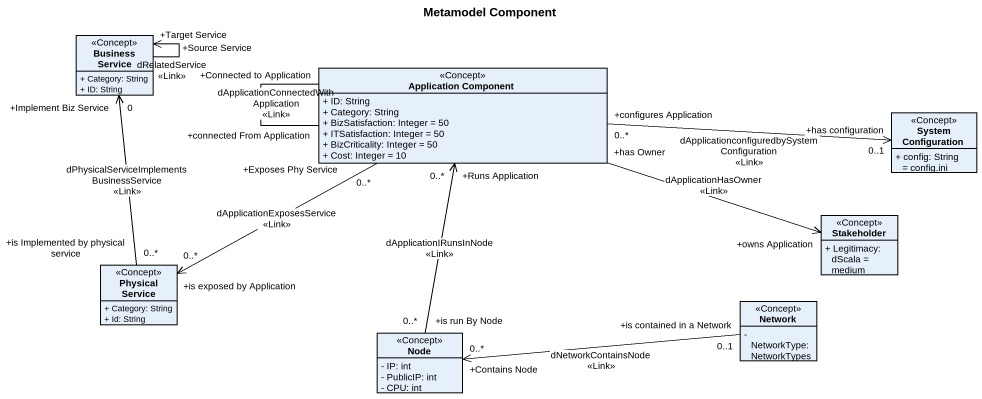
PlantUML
@startuml
title Metamodel Component
hide circle
hide empty members
skinparam classAttributeIconSize 0
class "Business Service" as Business_Service <<Concept>> {
  + Category: String
  + ID: String
}
class "Application Component" as Application_Component <<Concept>> {
  + ID: String
  + Category: String
  + BizSatisfaction: Integer = 50
  + ITSatisfaction: Integer = 50
  + BizCriticality: Integer = 50
  + Cost: Integer = 10
}
class "System Configuration" as System_Configuration <<Concept>> {
  + config: String = config.ini
}
class Stakeholder <<Concept>> {
  + Legitimacy: dScala = medium
}
class "Physical Service" as Physical_Service <<Concept>> {
  + Category: String
  + Id: String
}
class "Network" as Network_ <<Concept>> {
  - NetworkType: NetworkTypes
}
class "Node" as Node_ <<Concept>> {
  - IP: int
  - PublicIP: int
  - CPU: int
}
Business_Service "+Source Service" --> "+Target Service" Business_Service : dRelatedService\n<<Link>>
Application_Component "+Connected to Application" -- "+connected From Application" Application_Component : dApplicationConnectedWithApplication\n<<Link>>
Application_Component "+configures Application\n0..*" -right-> "+has configuration\n0..1" System_Configuration : dApplicationconfiguredbySystemConfiguration\n<<Link>>
Application_Component "+has Owner" -right-> "+owns Application" Stakeholder : dApplicationHasOwner\n<<Link>>
Application_Component "+Exposes Phy Service\n0..*" -left-> "+is exposed by Application\n0..*" Physical_Service : dApplicationExposesService\n<<Link>>
Physical_Service "+is Implemented by physical service\n0..*" -up-> "+Implement Biz Service\n0" Business_Service : dPhysicalServiceImplementsBusinessService\n<<Link>>
Network_ "+is contained in a Network\n0..1" -left-> "+Contains Node\n0..*" Node_ : dNetworkContainsNode\n<<Link>>
Node_ "+is run By Node\n0..*" -up-> "+Runs Application\n0..*" Application_Component : dApplicationIRunsInNode\n<<Link>>
@enduml
